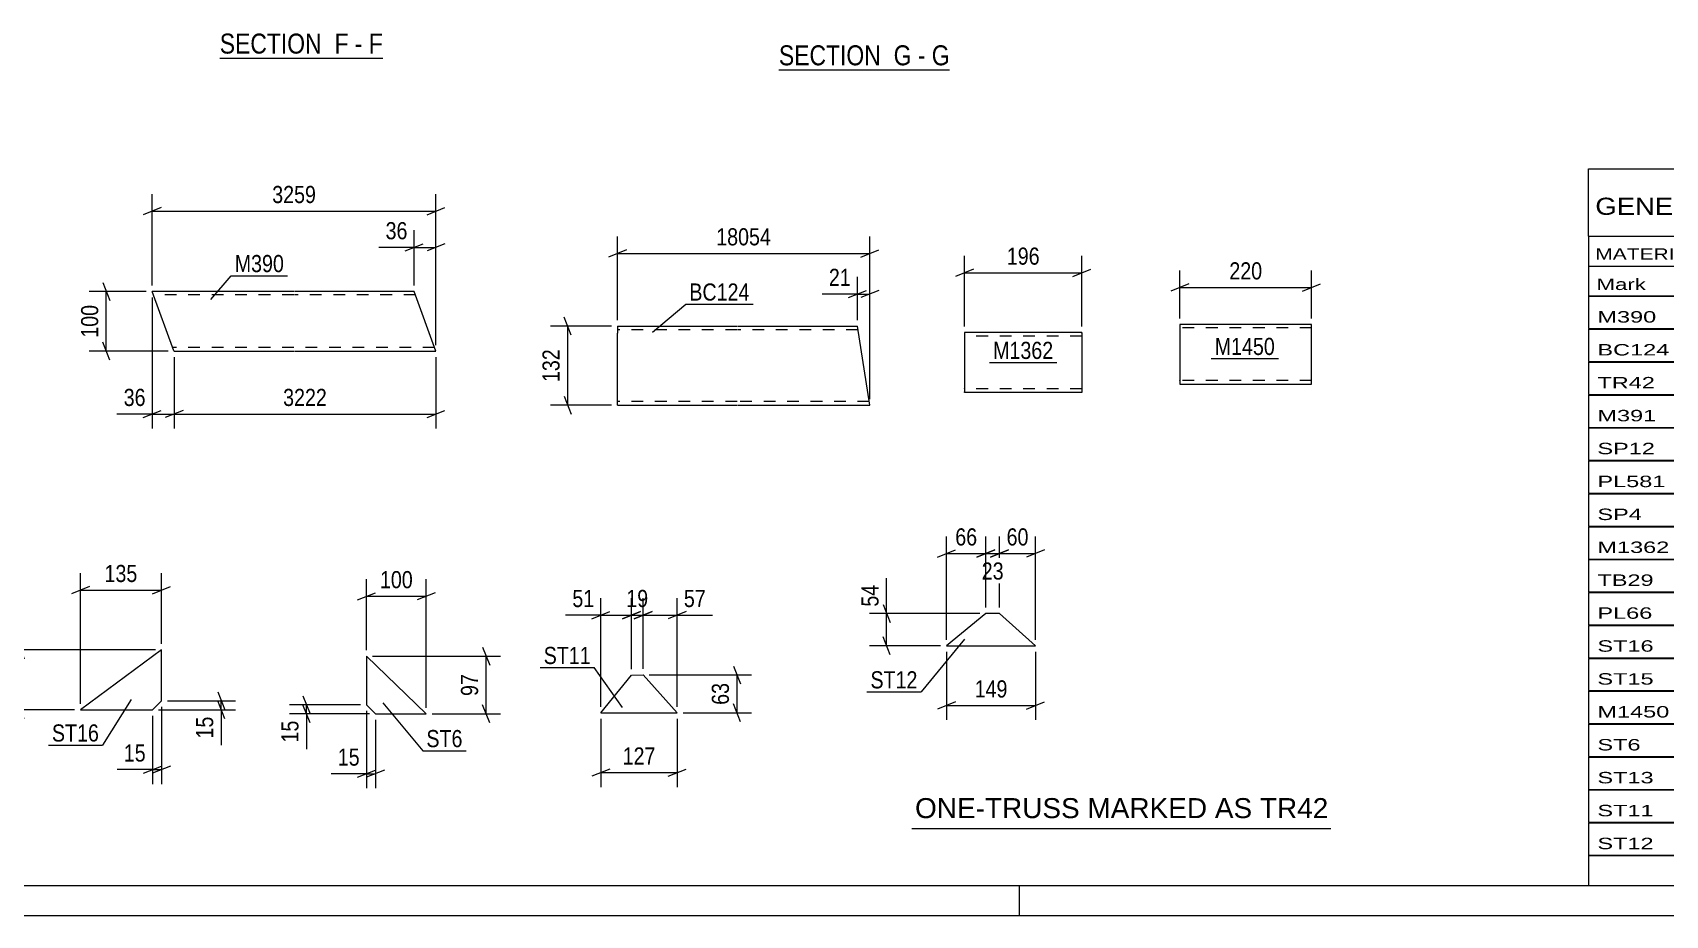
# Model space of a CAD drawing. Header units: millimetres. Extents: x 0 to 841, y 0 to 594.
# Drawn here: x 256.2 to 528.8, y 0 to 147.5 of the extents above; entities that cross this region are included whole.
import ezdxf

# ---------------------------------------------------------------- set-up
doc = ezdxf.new("R2010")
doc.units = ezdxf.units.MM
doc.linetypes.add('DXK_LINE_DOT2', pattern=[3.9198, 1.9599, -1.9599])
doc.styles.add('Arial', font='arial.ttf', dxfattribs={"height": 0.2})
doc.styles.add('Arial Narrow', font='ARIALN.TTF', dxfattribs={"height": 0.2})

# ---------------------------------------------------------------- blocks, each defined once
blk = doc.blocks.new('Unknown-232924665-1133')
at = {"color": 5, "linetype": 'Continuous'}
for p, q in [((5, 5), (836, 5)), ((421, 0), (421, 5)), ((0, 0), (841, 0))]:
    blk.add_line(p, q, dxfattribs=at)
blk = doc.blocks.new('Unknown-232924665-16 - 12692')
at = {"color": 6, "linetype": 'Continuous'}
blk.add_line((287.43, 143.26), (314.65, 143.26), dxfattribs=at)
at = {"color": 0, "linetype": 'Continuous'}
blk.add_wipeout([(305.54, 144.01), (305.54, 147.51), (287.43, 147.51), (287.43, 144.01)], dxfattribs=at)
at = {"color": 7, "linetype": 'Continuous', "style": 'Arial Narrow'}
blk.add_text('SECTION ', height=3.34, dxfattribs=at).set_placement((287.43, 144.01))
at = {"color": 0, "linetype": 'Continuous'}
blk.add_wipeout([(308.93, 144.01), (308.93, 147.51), (306.59, 147.51), (306.59, 144.01)], dxfattribs=at)
blk.add_wipeout([(311.26, 144.01), (311.26, 147.51), (309.98, 147.51), (309.98, 144.01)], dxfattribs=at)
at = {"color": 7, "linetype": 'Continuous', "style": 'Arial Narrow'}
blk.add_text('F', height=3.34, dxfattribs=at).set_placement((306.59, 144.01))
at = {"color": 0, "linetype": 'Continuous'}
blk.add_wipeout([(314.65, 144.01), (314.65, 147.51), (312.31, 147.51), (312.31, 144.01)], dxfattribs=at)
at = {"color": 7, "linetype": 'Continuous', "style": 'Arial Narrow'}
for s, p in [('F', (312.31, 144.01)), ('-', (309.98, 144.01))]:
    blk.add_text(s, height=3.34, dxfattribs=at).set_placement(p)
blk = doc.blocks.new('Unknown-232924665-17 - 3984')
at = {"color": 6, "linetype": 'Continuous'}
blk.add_line((380.81, 141.3), (409.31, 141.3), dxfattribs=at)
at = {"color": 0, "linetype": 'Continuous'}
blk.add_wipeout([(398.92, 142.05), (398.92, 145.55), (380.81, 145.55), (380.81, 142.05)], dxfattribs=at)
at = {"color": 7, "linetype": 'Continuous', "style": 'Arial Narrow'}
blk.add_text('SECTION ', height=3.34, dxfattribs=at).set_placement((380.81, 142.05))
at = {"color": 0, "linetype": 'Continuous'}
blk.add_wipeout([(402.96, 142.05), (402.96, 145.55), (399.97, 145.55), (399.97, 142.05)], dxfattribs=at)
blk.add_wipeout([(405.28, 142.05), (405.28, 145.55), (404.01, 145.55), (404.01, 142.05)], dxfattribs=at)
at = {"color": 7, "linetype": 'Continuous', "style": 'Arial Narrow'}
blk.add_text('G', height=3.34, dxfattribs=at).set_placement((399.97, 142.05))
at = {"color": 0, "linetype": 'Continuous'}
blk.add_wipeout([(409.31, 142.05), (409.31, 145.55), (406.33, 145.55), (406.33, 142.05)], dxfattribs=at)
at = {"color": 7, "linetype": 'Continuous', "style": 'Arial Narrow'}
for s, p in [('G', (406.33, 142.05)), ('-', (404.01, 142.05))]:
    blk.add_text(s, height=3.34, dxfattribs=at).set_placement(p)
blk = doc.blocks.new('Part-232924665-17972 - 17971')
at = {"color": 2, "linetype": 'Continuous'}
for p, q in [((415.37, 50.46), (408.8, 45.06)), ((417.65, 50.42), (415.37, 50.46)), ((423.68, 45.06), (417.65, 50.42)), ((408.8, 45.06), (423.68, 45.06))]:
    blk.add_line(p, q, dxfattribs=at)
blk = doc.blocks.new('Part-232924665-18913 - 18912')
at = {"color": 2, "linetype": 'Continuous'}
for p, q in [((279.77, 94.36), (276.16, 104.27)), ((299.8, 104.27), (276.16, 104.27)), ((319.9, 104.27), (299.9, 104.27)), ((323.54, 94.27), (319.9, 104.27)), ((279.8, 94.27), (279.77, 94.36)), ((279.8, 94.27), (299.8, 94.27)), ((299.9, 94.27), (323.54, 94.27))]:
    blk.add_line(p, q, dxfattribs=at)
at = {"color": 7, "linetype": 'DXK_LINE_DOT2'}
for p, q in [((299.8, 103.67), (276.38, 103.67)), ((320.12, 103.67), (299.9, 103.67)), ((299.8, 94.87), (279.58, 94.87)), ((323.32, 94.87), (299.9, 94.87))]:
    blk.add_line(p, q, dxfattribs=at)
blk = doc.blocks.new('Part-232924665-18020 - 18019')
at = {"color": 2, "linetype": 'Continuous'}
for p, q in [((277.68, 44.35), (264.18, 34.35)), ((277.68, 35.85), (277.68, 44.35)), ((277.68, 35.85), (276.18, 34.35)), ((264.18, 34.35), (276.18, 34.35))]:
    blk.add_line(p, q, dxfattribs=at)
blk = doc.blocks.new('Part-232924665-18921 - 18920')
at = {"color": 2, "linetype": 'Continuous'}
for p, q in [((353.83, 98.47), (353.83, 97.27)), ((353.83, 98.47), (373.83, 98.47)), ((373.93, 98.47), (393.93, 98.47)), ((396, 85.27), (393.93, 98.47)), ((353.83, 86.47), (353.83, 97.27)), ((353.83, 85.36), (353.83, 86.47)), ((353.83, 85.27), (353.83, 85.36)), ((353.83, 85.27), (373.83, 85.27)), ((373.93, 85.27), (396, 85.27))]:
    blk.add_line(p, q, dxfattribs=at)
at = {"color": 7, "linetype": 'DXK_LINE_DOT2'}
for p, q in [((353.83, 98.47), (353.83, 98.37)), ((353.83, 98.37), (353.83, 98.11)), ((373.83, 97.87), (353.83, 97.87)), ((394.02, 97.87), (373.93, 97.87)), ((353.83, 85.62), (353.83, 86.47)), ((373.83, 85.87), (353.83, 85.87)), ((395.91, 85.87), (373.93, 85.87))]:
    blk.add_line(p, q, dxfattribs=at)
blk = doc.blocks.new('Part-232924665-17965 - 17964')
at = {"color": 2, "linetype": 'Continuous'}
for p, q in [((351.09, 33.85), (356.18, 40.12)), ((356.18, 40.12), (358.13, 40.17)), ((358.13, 40.17), (363.81, 33.85)), ((351.09, 33.85), (363.81, 33.85))]:
    blk.add_line(p, q, dxfattribs=at)
blk = doc.blocks.new('Part-232924665-18108 - 18107')
at = {"color": 2, "linetype": 'Continuous'}
for p, q in [((311.92, 43.32), (311.92, 35.17)), ((321.92, 33.67), (311.92, 43.32)), ((311.92, 35.17), (313.42, 33.67)), ((313.42, 33.67), (321.92, 33.67))]:
    blk.add_line(p, q, dxfattribs=at)
blk = doc.blocks.new('Part-232924665-29712 - 29711')
at = {"color": 2, "linetype": 'Continuous'}
for p, q in [((431.41, 97.38), (411.8, 97.38)), ((411.8, 97.38), (411.8, 87.47)), ((431.41, 97.38), (431.41, 87.38)), ((411.8, 87.38), (411.8, 87.47)), ((431.41, 87.38), (411.8, 87.38))]:
    blk.add_line(p, q, dxfattribs=at)
at = {"color": 7, "linetype": 'DXK_LINE_DOT2'}
for p, q in [((431.41, 96.78), (411.8, 96.78)), ((431.41, 97.29), (431.41, 97.38)), ((411.8, 87.98), (411.8, 88.02)), ((431.41, 87.98), (411.8, 87.98)), ((431.41, 87.98), (431.41, 88.02))]:
    blk.add_line(p, q, dxfattribs=at)
blk = doc.blocks.new('Part-232924665-29754 - 29753')
at = {"color": 2, "linetype": 'Continuous'}
for p, q in [((469.77, 98.76), (447.77, 98.76)), ((447.77, 98.76), (447.77, 88.86)), ((469.77, 88.76), (469.77, 98.76)), ((447.77, 88.86), (447.77, 88.76)), ((447.77, 88.76), (469.77, 88.76))]:
    blk.add_line(p, q, dxfattribs=at)
at = {"color": 7, "linetype": 'DXK_LINE_DOT2'}
for p, q in [((469.77, 98.16), (447.77, 98.16)), ((447.77, 89.36), (447.77, 89.41)), ((469.77, 89.36), (447.77, 89.36)), ((469.77, 89.36), (469.77, 89.41))]:
    blk.add_line(p, q, dxfattribs=at)
blk = doc.blocks.new('StraightDimension-232924665-18251 - 17971')
at = {"color": 7, "linetype": 'Continuous'}
for p, q in [((408.8, 44.06), (408.8, 32.66)), ((423.68, 44.06), (423.68, 32.66)), ((410.3, 35.66), (407.3, 34.46)), ((422.18, 34.46), (425.18, 35.66)), ((408.8, 35.06), (423.68, 35.06))]:
    blk.add_line(p, q, dxfattribs=at)
at = {"color": 0}
blk.add_wipeout([(419.58, 35.81), (419.58, 40.01), (412.9, 40.01), (412.9, 35.81)], dxfattribs=at)
at = {"color": 3, "style": 'Arial Narrow'}
blk.add_text('149', height=2.863, dxfattribs=at).set_placement((413.5, 36.41))
blk = doc.blocks.new('StraightDimension-232924665-18243 - 17971')
at = {"color": 7, "linetype": 'Continuous'}
for p, q in [((417.65, 51.42), (417.65, 63.31)), ((423.68, 46.06), (423.68, 63.31)), ((416.15, 59.86), (419.15, 61.06)), ((417.65, 60.46), (423.68, 60.46)), ((425.18, 61.06), (422.18, 59.86))]:
    blk.add_line(p, q, dxfattribs=at)
at = {"color": 0}
blk.add_wipeout([(423.09, 61.21), (423.09, 65.41), (418.23, 65.41), (418.23, 61.21)], dxfattribs=at)
at = {"color": 3, "style": 'Arial Narrow'}
blk.add_text('60', height=2.863, dxfattribs=at).set_placement((418.83, 61.81))
blk = doc.blocks.new('StraightDimension-232924665-18244 - 17971')
at = {"color": 7, "linetype": 'Continuous'}
for p, q in [((415.37, 51.46), (415.37, 62.86)), ((417.65, 51.42), (417.65, 62.86)), ((413.87, 59.86), (416.87, 61.06)), ((415.37, 60.46), (417.65, 60.46)), ((419.15, 61.06), (416.15, 59.86))]:
    blk.add_line(p, q, dxfattribs=at)
at = {"color": 0}
blk.add_wipeout([(418.93, 55.51), (418.93, 59.71), (414.08, 59.71), (414.08, 55.51)], dxfattribs=at)
at = {"color": 3, "style": 'Arial Narrow'}
blk.add_text('23', height=2.863, dxfattribs=at).set_placement((414.68, 56.11))
blk = doc.blocks.new('StraightDimension-232924665-18245 - 17971')
at = {"color": 7, "linetype": 'Continuous'}
for p, q in [((408.8, 46.06), (408.8, 63.31)), ((415.37, 51.46), (415.37, 63.31)), ((407.3, 59.86), (410.3, 61.06)), ((408.8, 60.46), (415.37, 60.46)), ((416.87, 61.06), (413.87, 59.86))]:
    blk.add_line(p, q, dxfattribs=at)
at = {"color": 0}
blk.add_wipeout([(414.51, 61.21), (414.51, 65.41), (409.66, 65.41), (409.66, 61.21)], dxfattribs=at)
at = {"color": 3, "style": 'Arial Narrow'}
blk.add_text('66', height=2.863, dxfattribs=at).set_placement((410.26, 61.81))
blk = doc.blocks.new('StraightDimension-232924665-18257 - 17971')
at = {"color": 7, "linetype": 'Continuous'}
for p, q in [((398.2, 51.96), (399.4, 48.96)), ((414.37, 50.46), (395.95, 50.46)), ((398.8, 45.06), (398.8, 50.46)), ((399.4, 43.56), (398.2, 46.56)), ((407.8, 45.06), (395.95, 45.06))]:
    blk.add_line(p, q, dxfattribs=at)
at = {"color": 0}
blk.add_wipeout([(398.05, 55.84), (393.85, 55.84), (393.85, 50.99), (398.05, 50.99)], dxfattribs=at)
at = {"color": 7, "linetype": 'Continuous'}
blk.add_line((398.8, 50.46), (398.8, 56.37), dxfattribs=at)
blk.add_line((398.8, 50.46), (398.8, 56.37), dxfattribs=at)
at = {"color": 3, "style": 'Arial Narrow'}
blk.add_text('54', height=2.863, rotation=90.0002, dxfattribs=at).set_placement((397.45, 51.59))
blk = doc.blocks.new('StraightDimension-232924665-19259 - 18912')
at = {"color": 7, "linetype": 'Continuous'}
for p, q in [((279.8, 93.27), (279.8, 81.37)), ((323.54, 93.27), (323.54, 81.37)), ((281.3, 84.37), (278.3, 83.17)), ((279.8, 83.77), (323.54, 83.77)), ((322.04, 83.17), (325.04, 84.37))]:
    blk.add_line(p, q, dxfattribs=at)
at = {"color": 0}
blk.add_wipeout([(305.92, 84.52), (305.92, 88.72), (297.41, 88.72), (297.41, 84.52)], dxfattribs=at)
at = {"color": 3, "style": 'Arial Narrow'}
blk.add_text('3222', height=2.863, dxfattribs=at).set_placement((298.01, 85.12))
blk = doc.blocks.new('StraightDimension-232924665-19260 - 18912')
at = {"color": 7, "linetype": 'Continuous'}
for p, q in [((276.16, 103.27), (276.16, 81.37)), ((279.8, 93.27), (279.8, 81.37)), ((274.66, 83.17), (277.66, 84.37)), ((276.16, 83.77), (279.8, 83.77)), ((281.3, 84.37), (278.3, 83.17))]:
    blk.add_line(p, q, dxfattribs=at)
at = {"color": 0}
blk.add_wipeout([(275.63, 84.52), (275.63, 88.72), (270.78, 88.72), (270.78, 84.52)], dxfattribs=at)
at = {"color": 7, "linetype": 'Continuous'}
blk.add_line((276.16, 83.77), (270.25, 83.77), dxfattribs=at)
blk.add_line((276.16, 83.77), (270.25, 83.77), dxfattribs=at)
at = {"color": 3, "style": 'Arial Narrow'}
blk.add_text('36', height=2.863, dxfattribs=at).set_placement((271.38, 85.12))
blk = doc.blocks.new('StraightDimension-232924665-19212 - 18912')
at = {"color": 7, "linetype": 'Continuous'}
for p, q in [((276.16, 105.27), (276.16, 120.53)), ((323.54, 95.27), (323.54, 120.53)), ((277.66, 118.28), (274.66, 117.08)), ((276.16, 117.68), (323.54, 117.68)), ((322.04, 117.08), (325.04, 118.28))]:
    blk.add_line(p, q, dxfattribs=at)
at = {"color": 0}
blk.add_wipeout([(304.1, 118.43), (304.1, 122.63), (295.59, 122.63), (295.59, 118.43)], dxfattribs=at)
at = {"color": 3, "style": 'Arial Narrow'}
blk.add_text('3259', height=2.863, dxfattribs=at).set_placement((296.19, 119.03))
blk = doc.blocks.new('StraightDimension-232924665-19224 - 18912')
at = {"color": 7, "linetype": 'Continuous'}
for p, q in [((318.4, 111.03), (321.4, 112.23)), ((319.9, 105.27), (319.9, 114.48)), ((325.04, 112.23), (322.04, 111.03)), ((323.54, 95.27), (323.54, 114.48)), ((319.9, 111.63), (323.54, 111.63))]:
    blk.add_line(p, q, dxfattribs=at)
at = {"color": 0}
blk.add_wipeout([(319.37, 112.38), (319.37, 116.58), (314.52, 116.58), (314.52, 112.38)], dxfattribs=at)
at = {"color": 7, "linetype": 'Continuous'}
blk.add_line((319.9, 111.63), (313.99, 111.63), dxfattribs=at)
blk.add_line((319.9, 111.63), (313.99, 111.63), dxfattribs=at)
at = {"color": 3, "style": 'Arial Narrow'}
blk.add_text('36', height=2.863, dxfattribs=at).set_placement((315.12, 112.98))
blk = doc.blocks.new('StraightDimension-232924665-22457 - 18912')
at = {"color": 7, "linetype": 'Continuous'}
for p, q in [((275.16, 104.27), (265.63, 104.27)), ((267.88, 105.77), (269.08, 102.77)), ((268.48, 94.27), (268.48, 104.27)), ((269.08, 92.77), (267.88, 95.77)), ((278.8, 94.27), (265.63, 94.27))]:
    blk.add_line(p, q, dxfattribs=at)
at = {"color": 0}
blk.add_wipeout([(267.73, 102.61), (263.53, 102.61), (263.53, 95.93), (267.73, 95.93)], dxfattribs=at)
at = {"color": 3, "style": 'Arial Narrow'}
blk.add_text('100', height=2.863, rotation=90.0002, dxfattribs=at).set_placement((267.13, 96.53))
blk = doc.blocks.new('StraightDimension-232924665-18313 - 18019')
at = {"color": 7, "linetype": 'Continuous'}
for p, q in [((276.18, 33.35), (276.18, 21.95)), ((277.68, 34.85), (277.68, 21.95)), ((274.68, 23.75), (277.68, 24.95)), ((279.18, 24.95), (276.18, 23.75)), ((276.18, 24.35), (277.68, 24.35))]:
    blk.add_line(p, q, dxfattribs=at)
at = {"color": 0}
blk.add_wipeout([(275.65, 25.1), (275.65, 29.3), (270.8, 29.3), (270.8, 25.1)], dxfattribs=at)
at = {"color": 7, "linetype": 'Continuous'}
blk.add_line((276.18, 24.35), (270.27, 24.35), dxfattribs=at)
blk.add_line((276.18, 24.35), (270.27, 24.35), dxfattribs=at)
at = {"color": 3, "style": 'Arial Narrow'}
blk.add_text('15', height=2.863, dxfattribs=at).set_placement((271.4, 25.7))
blk = doc.blocks.new('StraightDimension-232924665-18305 - 18019')
at = {"color": 7, "linetype": 'Continuous'}
for p, q in [((278.68, 35.85), (290.08, 35.85)), ((287.08, 37.35), (288.28, 34.35)), ((288.28, 32.85), (287.08, 35.85)), ((287.68, 34.35), (287.68, 35.85)), ((277.18, 34.35), (290.08, 34.35))]:
    blk.add_line(p, q, dxfattribs=at)
at = {"color": 0}
blk.add_wipeout([(286.93, 33.82), (282.73, 33.82), (282.73, 28.96), (286.93, 28.96)], dxfattribs=at)
at = {"color": 7, "linetype": 'Continuous'}
blk.add_line((287.68, 34.35), (287.68, 28.44), dxfattribs=at)
blk.add_line((287.68, 34.35), (287.68, 28.44), dxfattribs=at)
at = {"color": 3, "style": 'Arial Narrow'}
blk.add_text('15', height=2.863, rotation=90.0002, dxfattribs=at).set_placement((286.33, 29.56))
blk = doc.blocks.new('StraightDimension-232924665-18317 - 18019')
at = {"color": 7, "linetype": 'Continuous'}
for p, q in [((265.68, 54.95), (262.68, 53.75)), ((264.18, 35.35), (264.18, 57.2)), ((276.18, 53.75), (279.18, 54.95)), ((277.68, 45.35), (277.68, 57.2)), ((264.18, 54.35), (277.68, 54.35))]:
    blk.add_line(p, q, dxfattribs=at)
at = {"color": 0}
blk.add_wipeout([(274.27, 55.1), (274.27, 59.3), (267.58, 59.3), (267.58, 55.1)], dxfattribs=at)
at = {"color": 3, "style": 'Arial Narrow'}
blk.add_text('135', height=2.863, dxfattribs=at).set_placement((268.18, 55.7))
blk = doc.blocks.new('StraightDimension-232924665-18309 - 18019')
at = {"color": 7, "linetype": 'Continuous'}
for p, q in [((276.68, 44.35), (251.33, 44.35)), ((253.58, 45.85), (254.78, 42.85)), ((254.18, 34.35), (254.18, 44.35)), ((254.78, 32.85), (253.58, 35.85)), ((263.18, 34.35), (251.33, 34.35))]:
    blk.add_line(p, q, dxfattribs=at)
at = {"color": 0}
blk.add_wipeout([(253.43, 42.69), (249.23, 42.69), (249.23, 36), (253.43, 36)], dxfattribs=at)
at = {"color": 3, "style": 'Arial Narrow'}
blk.add_text('100', height=2.863, rotation=90.0002, dxfattribs=at).set_placement((252.83, 36.6))
blk = doc.blocks.new('StraightDimension-232924665-19294 - 18920')
at = {"color": 7, "linetype": 'Continuous'}
for p, q in [((393.93, 99.47), (393.93, 106.68)), ((396, 86.27), (396, 106.68)), ((392.43, 103.23), (395.43, 104.43)), ((393.93, 103.83), (396, 103.83)), ((397.5, 104.43), (394.5, 103.23))]:
    blk.add_line(p, q, dxfattribs=at)
at = {"color": 0}
blk.add_wipeout([(393.4, 104.58), (393.4, 108.78), (388.55, 108.78), (388.55, 104.58)], dxfattribs=at)
at = {"color": 7, "linetype": 'Continuous'}
blk.add_line((393.93, 103.83), (388.02, 103.83), dxfattribs=at)
blk.add_line((393.93, 103.83), (388.02, 103.83), dxfattribs=at)
at = {"color": 3, "style": 'Arial Narrow'}
blk.add_text('21', height=2.863, dxfattribs=at).set_placement((389.15, 105.18))
blk = doc.blocks.new('StraightDimension-232924665-19340 - 18920')
at = {"color": 7, "linetype": 'Continuous'}
for p, q in [((352.83, 98.47), (342.68, 98.47)), ((346.13, 96.97), (344.93, 99.97)), ((345.53, 85.27), (345.53, 98.47)), ((352.83, 85.27), (342.68, 85.27)), ((344.93, 86.77), (346.13, 83.77))]:
    blk.add_line(p, q, dxfattribs=at)
at = {"color": 0}
blk.add_wipeout([(344.78, 95.21), (340.58, 95.21), (340.58, 88.52), (344.78, 88.52)], dxfattribs=at)
at = {"color": 3, "style": 'Arial Narrow'}
blk.add_text('132', height=2.863, rotation=90.0002, dxfattribs=at).set_placement((344.18, 89.12))
blk = doc.blocks.new('StraightDimension-232924665-29569 - 18920')
at = {"color": 7, "linetype": 'Continuous'}
for p, q in [((353.83, 99.47), (353.83, 113.46)), ((396, 86.27), (396, 113.46)), ((355.33, 111.21), (352.33, 110.01)), ((353.83, 110.61), (396, 110.61)), ((394.5, 110.01), (397.5, 111.21))]:
    blk.add_line(p, q, dxfattribs=at)
at = {"color": 0}
blk.add_wipeout([(380.09, 111.36), (380.09, 115.56), (369.74, 115.56), (369.74, 111.36)], dxfattribs=at)
at = {"color": 3, "style": 'Arial Narrow'}
blk.add_text('18054', height=2.863, dxfattribs=at).set_placement((370.34, 111.96))
blk = doc.blocks.new('StraightDimension-232924665-18232 - 17964')
at = {"color": 7, "linetype": 'Continuous'}
for p, q in [((356.18, 41.12), (356.18, 53.02)), ((358.13, 41.17), (358.13, 53.02)), ((354.68, 49.57), (357.68, 50.77)), ((356.18, 50.17), (358.13, 50.17)), ((359.63, 50.77), (356.63, 49.57))]:
    blk.add_line(p, q, dxfattribs=at)
at = {"color": 0}
blk.add_wipeout([(359.58, 50.92), (359.58, 55.12), (354.72, 55.12), (354.72, 50.92)], dxfattribs=at)
at = {"color": 3, "style": 'Arial Narrow'}
blk.add_text('19', height=2.863, dxfattribs=at).set_placement((355.32, 51.52))
blk = doc.blocks.new('StraightDimension-232924665-18227 - 17964')
at = {"color": 7, "linetype": 'Continuous'}
for p, q in [((373.21, 41.67), (374.41, 38.67)), ((359.13, 40.17), (376.21, 40.17)), ((373.81, 33.85), (373.81, 40.17)), ((364.81, 33.85), (376.21, 33.85)), ((374.41, 32.35), (373.21, 35.35))]:
    blk.add_line(p, q, dxfattribs=at)
at = {"color": 0}
blk.add_wipeout([(373.06, 39.44), (368.86, 39.44), (368.86, 34.58), (373.06, 34.58)], dxfattribs=at)
at = {"color": 3, "style": 'Arial Narrow'}
blk.add_text('63', height=2.863, rotation=90.0002, dxfattribs=at).set_placement((372.46, 35.18))
blk = doc.blocks.new('StraightDimension-232924665-18239 - 17964')
at = {"color": 7, "linetype": 'Continuous'}
for p, q in [((351.09, 32.85), (351.09, 21.45)), ((363.81, 32.85), (363.81, 21.45)), ((352.59, 24.45), (349.59, 23.25)), ((351.09, 23.85), (363.81, 23.85)), ((362.31, 23.25), (365.31, 24.45))]:
    blk.add_line(p, q, dxfattribs=at)
at = {"color": 0}
blk.add_wipeout([(360.79, 24.6), (360.79, 28.8), (354.11, 28.8), (354.11, 24.6)], dxfattribs=at)
at = {"color": 3, "style": 'Arial Narrow'}
blk.add_text('127', height=2.863, dxfattribs=at).set_placement((354.71, 25.2))
blk = doc.blocks.new('StraightDimension-232924665-18231 - 17964')
at = {"color": 7, "linetype": 'Continuous'}
for p, q in [((358.13, 41.17), (358.13, 53.02)), ((363.81, 34.85), (363.81, 53.02)), ((356.63, 49.57), (359.63, 50.77)), ((358.13, 50.17), (363.81, 50.17)), ((365.31, 50.77), (362.31, 49.57))]:
    blk.add_line(p, q, dxfattribs=at)
at = {"color": 0}
blk.add_wipeout([(369.2, 50.92), (369.2, 55.12), (364.34, 55.12), (364.34, 50.92)], dxfattribs=at)
at = {"color": 7, "linetype": 'Continuous'}
blk.add_line((363.81, 50.17), (369.72, 50.17), dxfattribs=at)
blk.add_line((363.81, 50.17), (369.72, 50.17), dxfattribs=at)
at = {"color": 3, "style": 'Arial Narrow'}
blk.add_text('57', height=2.863, dxfattribs=at).set_placement((364.94, 51.52))
blk = doc.blocks.new('StraightDimension-232924665-18233 - 17964')
at = {"color": 7, "linetype": 'Continuous'}
for p, q in [((351.09, 34.85), (351.09, 53.02)), ((356.18, 41.12), (356.18, 53.02)), ((349.59, 49.57), (352.59, 50.77)), ((351.09, 50.17), (356.18, 50.17)), ((357.68, 50.77), (354.68, 49.57))]:
    blk.add_line(p, q, dxfattribs=at)
at = {"color": 0}
blk.add_wipeout([(350.57, 50.92), (350.57, 55.12), (345.71, 55.12), (345.71, 50.92)], dxfattribs=at)
at = {"color": 7, "linetype": 'Continuous'}
blk.add_line((351.09, 50.17), (345.18, 50.17), dxfattribs=at)
blk.add_line((351.09, 50.17), (345.18, 50.17), dxfattribs=at)
at = {"color": 3, "style": 'Arial Narrow'}
blk.add_text('51', height=2.863, dxfattribs=at).set_placement((346.31, 51.52))
blk = doc.blocks.new('StraightDimension-232924665-18385 - 18107')
at = {"color": 7, "linetype": 'Continuous'}
for p, q in [((331.32, 44.82), (332.52, 41.82)), ((312.92, 43.32), (334.32, 43.32)), ((331.92, 33.67), (331.92, 43.32)), ((322.92, 33.67), (334.32, 33.67)), ((332.52, 32.17), (331.32, 35.17))]:
    blk.add_line(p, q, dxfattribs=at)
at = {"color": 0}
blk.add_wipeout([(331.17, 40.92), (326.97, 40.92), (326.97, 36.06), (331.17, 36.06)], dxfattribs=at)
at = {"color": 3, "style": 'Arial Narrow'}
blk.add_text('97', height=2.863, rotation=90.0002, dxfattribs=at).set_placement((330.57, 36.66))
blk = doc.blocks.new('StraightDimension-232924665-18377 - 18107')
at = {"color": 7, "linetype": 'Continuous'}
for p, q in [((311.92, 44.32), (311.92, 56.17)), ((321.92, 34.67), (321.92, 56.17)), ((310.42, 52.72), (313.42, 53.92)), ((311.92, 53.32), (321.92, 53.32)), ((323.42, 53.92), (320.42, 52.72))]:
    blk.add_line(p, q, dxfattribs=at)
at = {"color": 0}
blk.add_wipeout([(320.27, 54.07), (320.27, 58.27), (313.58, 58.27), (313.58, 54.07)], dxfattribs=at)
at = {"color": 3, "style": 'Arial Narrow'}
blk.add_text('100', height=2.863, dxfattribs=at).set_placement((314.18, 54.67))
blk = doc.blocks.new('StraightDimension-232924665-18381 - 18107')
at = {"color": 7, "linetype": 'Continuous'}
for p, q in [((301.32, 36.67), (302.52, 33.67)), ((310.92, 35.17), (299.07, 35.17)), ((312.42, 33.67), (299.07, 33.67)), ((302.52, 32.17), (301.32, 35.17)), ((301.92, 33.67), (301.92, 35.17))]:
    blk.add_line(p, q, dxfattribs=at)
at = {"color": 0}
blk.add_wipeout([(301.17, 33.14), (296.97, 33.14), (296.97, 28.29), (301.17, 28.29)], dxfattribs=at)
at = {"color": 7, "linetype": 'Continuous'}
blk.add_line((301.92, 33.67), (301.92, 27.76), dxfattribs=at)
blk.add_line((301.92, 33.67), (301.92, 27.76), dxfattribs=at)
at = {"color": 3, "style": 'Arial Narrow'}
blk.add_text('15', height=2.863, rotation=90.0002, dxfattribs=at).set_placement((300.57, 28.89))
blk = doc.blocks.new('StraightDimension-232924665-18373 - 18107')
at = {"color": 7, "linetype": 'Continuous'}
for p, q in [((311.92, 34.17), (311.92, 21.27)), ((313.42, 32.67), (313.42, 21.27)), ((310.42, 23.07), (313.42, 24.27)), ((314.92, 24.27), (311.92, 23.07)), ((311.92, 23.67), (313.42, 23.67))]:
    blk.add_line(p, q, dxfattribs=at)
at = {"color": 0}
blk.add_wipeout([(311.4, 24.42), (311.4, 28.62), (306.54, 28.62), (306.54, 24.42)], dxfattribs=at)
at = {"color": 7, "linetype": 'Continuous'}
blk.add_line((311.92, 23.67), (306.02, 23.67), dxfattribs=at)
blk.add_line((311.92, 23.67), (306.02, 23.67), dxfattribs=at)
at = {"color": 3, "style": 'Arial Narrow'}
blk.add_text('15', height=2.863, dxfattribs=at).set_placement((307.14, 25.02))
blk = doc.blocks.new('StraightDimension-232924665-29806 - 29711')
at = {"color": 7, "linetype": 'Continuous'}
for p, q in [((411.8, 98.38), (411.8, 110.23)), ((431.41, 98.38), (431.41, 110.23)), ((413.3, 107.98), (410.3, 106.78)), ((411.8, 107.38), (431.41, 107.38)), ((429.91, 106.78), (432.91, 107.98))]:
    blk.add_line(p, q, dxfattribs=at)
at = {"color": 0}
blk.add_wipeout([(424.95, 108.13), (424.95, 112.33), (418.27, 112.33), (418.27, 108.13)], dxfattribs=at)
at = {"color": 3, "style": 'Arial Narrow'}
blk.add_text('196', height=2.863, dxfattribs=at).set_placement((418.87, 108.73))
blk = doc.blocks.new('StraightDimension-232924665-29846 - 29753')
at = {"color": 7, "linetype": 'Continuous'}
for p, q in [((447.77, 99.76), (447.77, 107.77)), ((469.77, 99.76), (469.77, 107.77)), ((449.27, 105.52), (446.27, 104.32)), ((447.77, 104.92), (469.77, 104.92)), ((468.27, 104.32), (471.27, 105.52))]:
    blk.add_line(p, q, dxfattribs=at)
at = {"color": 0}
blk.add_wipeout([(462.12, 105.67), (462.12, 109.87), (455.43, 109.87), (455.43, 105.67)], dxfattribs=at)
at = {"color": 3, "style": 'Arial Narrow'}
blk.add_text('220', height=2.863, dxfattribs=at).set_placement((456.03, 106.27))
blk = doc.blocks.new('Mark-232924665-18394 - 17971')
at = {"color": 0}
blk.add_wipeout([(403.95, 37.93), (403.95, 40.93), (396.1, 40.93), (396.1, 37.93)], dxfattribs=at)
blk.add_wipeout([(403.95, 37.93), (403.95, 40.93), (396.1, 40.93), (396.1, 37.93)], dxfattribs=at)
at = {"color": 30, "linetype": 'Continuous'}
for p in [(411.82, 46.17), (395.5, 37.33)]:
    blk.add_line(p, (404.55, 37.33), dxfattribs=at)
at = {"color": 3, "style": 'Arial Narrow'}
blk.add_text('ST12', height=2.863, dxfattribs=at).set_placement((396.1, 37.93))
blk = doc.blocks.new('Unknown-232924665-30921')
at = {"color": 7, "linetype": 'Continuous'}
blk.add_line((403, 14.5), (473, 14.5), dxfattribs=at)
at = {"color": 7, "style": 'Arial'}
blk.add_text('ONE-TRUSS MARKED AS TR42', height=3.3428, dxfattribs=at).set_placement((403.54, 16.25))
blk = doc.blocks.new('Unknown-232924665-30920')
at = {"color": 7, "linetype": 'Continuous'}
for p, q in [((516, 124.75), (676, 124.75)), ((516, 113.5), (516, 124.75)), ((676, 124.75), (676, 113.5)), ((516, 113.5), (676, 113.5)), ((516, 113.5), (516, 108.5)), ((676, 113.5), (676, 108.5)), ((516, 108.5), (676, 108.5)), ((516, 108.5), (516, 103.5)), ((540, 108.5), (540, 103.5)), ((575.5, 108.5), (575.5, 103.5)), ((601.5, 108.5), (601.5, 103.5)), ((614.5, 108.5), (614.5, 103.5)), ((632, 108.5), (632, 103.5)), ((654, 108.5), (654, 103.5)), ((676, 108.5), (676, 103.5)), ((516, 103.5), (676, 103.5)), ((516, 103.45), (516, 98.05)), ((516, 103.45), (676, 103.45)), ((540, 103.5), (540, 98)), ((575.5, 103.5), (575.5, 98)), ((601.5, 103.5), (601.5, 98)), ((614.5, 103.5), (614.5, 98)), ((632, 103.5), (632, 98)), ((654, 103.5), (654, 98)), ((676, 103.45), (676, 98.05)), ((516, 98.05), (676, 98.05)), ((516, 97.95), (516, 92.55)), ((516, 97.95), (676, 97.95)), ((540, 98), (540, 92.5)), ((575.5, 98), (575.5, 92.5)), ((601.5, 98), (601.5, 92.5)), ((614.5, 98), (614.5, 92.5)), ((632, 98), (632, 92.5)), ((654, 98), (654, 92.5)), ((676, 97.95), (676, 92.55)), ((516, 92.55), (676, 92.55)), ((516, 92.45), (516, 87.05)), ((516, 92.45), (676, 92.45)), ((540, 92.5), (540, 87)), ((575.5, 92.5), (575.5, 87)), ((601.5, 92.5), (601.5, 87)), ((614.5, 92.5), (614.5, 87)), ((632, 92.5), (632, 87)), ((654, 92.5), (654, 87)), ((676, 92.45), (676, 87.05)), ((516, 87.05), (676, 87.05)), ((516, 86.95), (516, 81.55)), ((516, 86.95), (676, 86.95)), ((540, 87), (540, 81.5)), ((575.5, 87), (575.5, 81.5)), ((601.5, 87), (601.5, 81.5)), ((614.5, 87), (614.5, 81.5)), ((632, 87), (632, 81.5)), ((654, 87), (654, 81.5)), ((676, 86.95), (676, 81.55)), ((516, 81.55), (676, 81.55)), ((516, 81.45), (516, 76.05)), ((516, 81.45), (676, 81.45)), ((540, 81.5), (540, 76)), ((575.5, 81.5), (575.5, 76)), ((601.5, 81.5), (601.5, 76)), ((614.5, 81.5), (614.5, 76)), ((632, 81.5), (632, 76)), ((654, 81.5), (654, 76)), ((676, 81.45), (676, 76.05)), ((516, 76.05), (676, 76.05)), ((516, 75.95), (516, 70.55)), ((516, 75.95), (676, 75.95)), ((540, 76), (540, 70.5)), ((575.5, 76), (575.5, 70.5)), ((601.5, 76), (601.5, 70.5)), ((614.5, 76), (614.5, 70.5)), ((632, 76), (632, 70.5)), ((654, 76), (654, 70.5)), ((676, 75.95), (676, 70.55)), ((516, 70.55), (676, 70.55)), ((516, 70.45), (516, 65.05)), ((516, 70.45), (676, 70.45)), ((540, 70.5), (540, 65)), ((575.5, 70.5), (575.5, 65)), ((601.5, 70.5), (601.5, 65)), ((614.5, 70.5), (614.5, 65)), ((632, 70.5), (632, 65)), ((654, 70.5), (654, 65)), ((676, 70.45), (676, 65.05)), ((516, 65.05), (676, 65.05)), ((516, 64.95), (516, 59.55)), ((516, 64.95), (676, 64.95)), ((540, 65), (540, 59.5)), ((575.5, 65), (575.5, 59.5)), ((601.5, 65), (601.5, 59.5)), ((614.5, 65), (614.5, 59.5)), ((632, 65), (632, 59.5)), ((654, 65), (654, 59.5)), ((676, 64.95), (676, 59.55)), ((516, 59.55), (676, 59.55)), ((516, 59.45), (516, 54.05)), ((516, 59.45), (676, 59.45)), ((540, 59.5), (540, 54)), ((575.5, 59.5), (575.5, 54)), ((601.5, 59.5), (601.5, 54)), ((614.5, 59.5), (614.5, 54)), ((632, 59.5), (632, 54)), ((654, 59.5), (654, 54)), ((676, 59.45), (676, 54.05)), ((516, 54.05), (676, 54.05)), ((516, 53.95), (516, 48.55)), ((516, 53.95), (676, 53.95)), ((540, 54), (540, 48.5)), ((575.5, 54), (575.5, 48.5)), ((601.5, 54), (601.5, 48.5)), ((614.5, 54), (614.5, 48.5)), ((632, 54), (632, 48.5)), ((654, 54), (654, 48.5)), ((676, 53.95), (676, 48.55)), ((516, 48.55), (676, 48.55)), ((516, 48.45), (516, 43.05)), ((516, 48.45), (676, 48.45)), ((540, 48.5), (540, 43)), ((575.5, 48.5), (575.5, 43)), ((601.5, 48.5), (601.5, 43)), ((614.5, 48.5), (614.5, 43)), ((632, 48.5), (632, 43)), ((654, 48.5), (654, 43)), ((676, 48.45), (676, 43.05)), ((516, 43.05), (676, 43.05)), ((516, 42.95), (516, 37.55)), ((516, 42.95), (676, 42.95)), ((540, 43), (540, 37.5)), ((575.5, 43), (575.5, 37.5)), ((601.5, 43), (601.5, 37.5)), ((614.5, 43), (614.5, 37.5)), ((632, 43), (632, 37.5)), ((654, 43), (654, 37.5)), ((676, 42.95), (676, 37.55)), ((516, 37.55), (676, 37.55)), ((516, 37.45), (516, 32.05)), ((516, 37.45), (676, 37.45)), ((540, 37.5), (540, 32)), ((575.5, 37.5), (575.5, 32)), ((601.5, 37.5), (601.5, 32)), ((614.5, 37.5), (614.5, 32)), ((632, 37.5), (632, 32)), ((654, 37.5), (654, 32)), ((676, 37.45), (676, 32.05)), ((516, 32.05), (676, 32.05)), ((516, 31.95), (516, 26.55)), ((516, 31.95), (676, 31.95)), ((540, 32), (540, 26.5)), ((575.5, 32), (575.5, 26.5)), ((601.5, 32), (601.5, 26.5)), ((614.5, 32), (614.5, 26.5)), ((632, 32), (632, 26.5)), ((654, 32), (654, 26.5)), ((676, 31.95), (676, 26.55)), ((516, 26.55), (676, 26.55)), ((516, 26.45), (516, 21.05)), ((516, 26.45), (676, 26.45)), ((540, 26.5), (540, 21)), ((575.5, 26.5), (575.5, 21)), ((601.5, 26.5), (601.5, 21)), ((614.5, 26.5), (614.5, 21)), ((632, 26.5), (632, 21)), ((654, 26.5), (654, 21)), ((676, 26.45), (676, 21.05)), ((516, 21.05), (676, 21.05)), ((516, 20.95), (516, 15.55)), ((516, 20.95), (676, 20.95)), ((540, 21), (540, 15.5)), ((575.5, 21), (575.5, 15.5)), ((601.5, 21), (601.5, 15.5)), ((614.5, 21), (614.5, 15.5)), ((632, 21), (632, 15.5)), ((654, 21), (654, 15.5)), ((676, 20.95), (676, 15.55)), ((516, 15.55), (676, 15.55)), ((516, 15.45), (516, 10.05)), ((516, 15.45), (676, 15.45)), ((540, 15.5), (540, 10)), ((575.5, 15.5), (575.5, 10)), ((601.5, 15.5), (601.5, 10)), ((614.5, 15.5), (614.5, 10)), ((632, 15.5), (632, 10)), ((654, 15.5), (654, 10)), ((676, 15.45), (676, 10.05)), ((516, 10.05), (676, 10.05)), ((516, 10), (676, 10)), ((516, 10), (516, 5)), ((632, 10), (632, 5)), ((654, 10), (654, 5)), ((676, 10), (676, 5)), ((516, 5), (676, 5))]:
    blk.add_line(p, q, dxfattribs=at)
at = {"color": 7, "style": 'Arial Narrow'}
for s, height, width, p in [('GENERAL NOTES & WELD DETAILS :', 2.8633, 1.4, (517.15, 117.06)), ('REFER TYP DRAWING TYP-01', 1.9089, 1.6, (600.7, 117.16)), ("MATERIAL LIST FOR ASSEMBLY MK'D", 1.9089, 1.6, (517.15, 109.56)), ('TR42', 1.909, 1.794707, (611, 109.47)), ('1', 1.91, 1.794707, (638.08, 109.56)), ('No. Required', 1.9089, 1.6, (647.41, 109.56)), ('Mark', 1.909, 1.7, (517.34, 104.5)), ('Profile', 1.909, 1.7, (550.41, 104.5)), ('Material', 1.909, 1.7, (580.54, 104.56)), ('No.', 1.909, 1.7, (605.5, 104.56)), ('Length', 1.909, 1.7, (616, 104.56)), ('Area', 1.909, 1.7, (638.5, 104.56)), ('Weight', 1.909, 1.7, (658, 104.56))]:
    blk.add_text(s, height=height, dxfattribs=dict(at, width=width)).set_placement(p)
at = {"color": 7, "linetype": 'Continuous', "style": 'Arial Narrow'}
for s, height, width, p in [('M390', 1.909, 1.794707, (517.5, 99.06)), ('SHS100*6', 1.909, 1.794707, (542, 99.06)), ('E350', 1.909, 1.794707, (581.74, 99.06)), ('8', 1.91, 1.794707, (605.86, 99.06)), ('3259', 1.909, 1.794707, (618.58, 99.06)), ('1.3', 1.909, 1.794707, (642.32, 99.06)), ('456.5', 1.909, 1.794707, (658.96, 99.06)), ('BC124', 1.909, 1.794707, (517.5, 93.56)), ('SHS132*6', 1.909, 1.794707, (542, 93.56)), ('E350', 1.909, 1.794707, (581.74, 93.56)), ('1', 1.91, 1.794707, (605.86, 93.56)), ('18054', 1.909, 1.794707, (616.4, 93.56)), ('9.5', 1.909, 1.794707, (642.32, 93.56)), ('428.3', 1.909, 1.794707, (658.96, 93.56)), ('TR42', 1.909, 1.794707, (517.5, 88.06)), ('SHS100*8', 1.909, 1.794707, (542, 88.06)), ('E350', 1.909, 1.794707, (581.74, 88.06)), ('18017', 1.909, 1.794707, (616.4, 88.06)), ('7.2', 1.909, 1.794707, (642.32, 88.06)), ('416.4', 1.909, 1.794707, (658.96, 88.06)), ('1', 1.91, 1.794707, (605.86, 88.06)), ('M391', 1.909, 1.794707, (517.5, 82.56)), ('SHS100*6', 1.909, 1.794707, (542, 82.56)), ('E350', 1.909, 1.794707, (581.74, 82.56)), ('7', 1.91, 1.794707, (605.86, 82.56)), ('3165', 1.909, 1.794707, (618.58, 82.56)), ('1.2', 1.909, 1.794707, (642.32, 82.56)), ('383.6', 1.909, 1.794707, (658.96, 82.56)), ('SP12', 1.909, 1.794707, (517.5, 77.06)), ('PL20*380', 1.909, 1.794707, (542, 77.06)), ('E350', 1.909, 1.794707, (581.74, 77.06)), ('6', 1.91, 1.794707, (605.86, 77.06)), ('380', 1.909, 1.794707, (620.77, 77.06)), ('0.3', 1.909, 1.794707, (642.32, 77.06)), ('136.0', 1.909, 1.794707, (658.96, 77.06)), ('PL581', 1.909, 1.794707, (517.5, 71.56)), ('PL12*300', 1.909, 1.794707, (542, 71.56)), ('E350', 1.909, 1.794707, (581.74, 71.56)), ('14', 1.909, 1.794707, (604.76, 71.56)), ('310', 1.909, 1.794707, (620.77, 71.56)), ('0.2', 1.909, 1.794707, (642.32, 71.56)), ('122.6', 1.909, 1.794707, (658.96, 71.56)), ('SP4', 1.909, 1.794707, (517.5, 66.06)), ('PL16*325', 1.909, 1.794707, (542, 66.06)), ('E350', 1.909, 1.794707, (581.74, 66.06)), ('4', 1.91, 1.794707, (605.86, 66.06)), ('325', 1.909, 1.794707, (620.77, 66.06)), ('0.2', 1.909, 1.794707, (642.32, 66.06)), ('53.1', 1.909, 1.794707, (661.14, 66.06)), ('M1362', 1.909, 1.794707, (517.5, 60.56)), ('RHS100*100*6', 1.9089, 1.794707, (542, 60.56)), ('E350', 1.909, 1.794707, (581.74, 60.56)), ('14', 1.909, 1.794707, (604.76, 60.56)), ('196', 1.909, 1.794707, (620.77, 60.56)), ('0.1', 1.909, 1.794707, (642.32, 60.56)), ('48.6', 1.909, 1.794707, (661.14, 60.56)), ('TB29', 1.909, 1.794707, (517.5, 55.06)), ('RHS150*110*6', 1.9089, 1.794707, (542, 55.06)), ('E350', 1.909, 1.794707, (581.74, 55.06)), ('6', 1.91, 1.794707, (605.86, 55.06)), ('200', 1.909, 1.794707, (620.77, 55.06)), ('0.1', 1.909, 1.794707, (642.32, 55.06)), ('28.0', 1.909, 1.794707, (661.14, 55.06)), ('PL66', 1.909, 1.794707, (517.5, 49.56)), ('PL10*150', 1.909, 1.794707, (542, 49.56)), ('E350', 1.909, 1.794707, (581.74, 49.56)), ('6', 1.91, 1.794707, (605.86, 49.56)), ('170', 1.909, 1.794707, (620.77, 49.56)), ('0.1', 1.909, 1.794707, (642.32, 49.56)), ('12.0', 1.909, 1.794707, (661.14, 49.56)), ('ST16', 1.909, 1.794707, (517.5, 44.06)), ('PL8*100', 1.909, 1.794707, (542, 44.06)), ('E350', 1.909, 1.794707, (581.74, 44.06)), ('24', 1.909, 1.794707, (604.76, 44.06)), ('135', 1.909, 1.794707, (620.77, 44.06)), ('0.0', 1.909, 1.794707, (642.32, 44.06)), ('10.0', 1.909, 1.794707, (661.14, 44.06)), ('ST15', 1.909, 1.794707, (517.5, 38.56)), ('PL8*100', 1.909, 1.794707, (542, 38.56)), ('E350', 1.909, 1.794707, (581.74, 38.56)), ('24', 1.909, 1.794707, (604.76, 38.56)), ('121', 1.909, 1.794707, (620.77, 38.56)), ('0.0', 1.909, 1.794707, (642.32, 38.56)), ('8.9', 1.909, 1.794707, (663.33, 38.56)), ('M1450', 1.909, 1.794707, (517.5, 33.06)), ('RHS100*100*6', 1.9089, 1.794707, (542, 33.06)), ('E350', 1.909, 1.794707, (581.74, 33.06)), ('1', 1.91, 1.794707, (605.86, 33.06)), ('220', 1.909, 1.794707, (620.77, 33.06)), ('0.1', 1.909, 1.794707, (642.32, 33.06)), ('3.9', 1.909, 1.794707, (663.33, 33.06)), ('ST6', 1.909, 1.794707, (517.5, 27.56)), ('PL6*97', 1.909, 1.794707, (542, 27.56)), ('E350', 1.909, 1.794707, (581.74, 27.56)), ('8', 1.91, 1.794707, (605.86, 27.56)), ('100', 1.909, 1.794707, (620.77, 27.56)), ('0.0', 1.909, 1.794707, (642.32, 27.56)), ('1.8', 1.909, 1.794707, (663.33, 27.56)), ('ST13', 1.909, 1.794707, (517.5, 22.06)), ('PL8*96', 1.909, 1.794707, (542, 22.06)), ('E350', 1.909, 1.794707, (581.74, 22.06)), ('4', 1.91, 1.794707, (605.86, 22.06)), ('97', 1.909, 1.794707, (622.96, 22.06)), ('0.0', 1.909, 1.794707, (642.32, 22.06)), ('1.1', 1.909, 1.794707, (663.33, 22.06)), ('ST11', 1.909, 1.794707, (517.5, 16.56)), ('PL8*63', 1.909, 1.794707, (542, 16.56)), ('E350', 1.909, 1.794707, (581.74, 16.56)), ('2', 1.91, 1.794707, (605.86, 16.56)), ('127', 1.909, 1.794707, (620.77, 16.56)), ('0.0', 1.909, 1.794707, (642.32, 16.56)), ('0.6', 1.909, 1.794707, (663.33, 16.56)), ('ST12', 1.909, 1.794707, (517.5, 11.06)), ('PL8*54', 1.909, 1.794707, (542, 11.06)), ('E350', 1.909, 1.794707, (581.74, 11.06)), ('2', 1.91, 1.794707, (605.86, 11.06)), ('149', 1.909, 1.794707, (620.77, 11.06)), ('0.0', 1.909, 1.794707, (642.32, 11.06)), ('0.6', 1.909, 1.794707, (663.33, 11.06)), ('Total', 1.909, 1.7, (618.33, 6.5)), ('44.6', 1.909, 1.794707, (639.64, 6.5)), ('2112.1', 1.909, 1.794707, (656.77, 6.5))]:
    blk.add_text(s, height=height, dxfattribs=dict(at, width=width)).set_placement(p)
blk = doc.blocks.new('Mark-232924665-19060 - 18912')
at = {"color": 0}
blk.add_wipeout([(298.15, 107.49), (298.15, 110.49), (289.93, 110.49), (289.93, 107.49)], dxfattribs=at)
blk.add_wipeout([(298.15, 107.49), (298.15, 110.49), (289.93, 110.49), (289.93, 107.49)], dxfattribs=at)
at = {"color": 30, "linetype": 'Continuous'}
for p, q in [((285.93, 102.91), (289.33, 106.89)), ((289.33, 106.89), (298.75, 106.89))]:
    blk.add_line(p, q, dxfattribs=at)
at = {"color": 3, "style": 'Arial Narrow'}
blk.add_text('M390', height=2.863, dxfattribs=at).set_placement((289.93, 107.49))
blk = doc.blocks.new('Mark-232924665-18403 - 18019')
at = {"color": 0}
blk.add_wipeout([(267.25, 29.05), (267.25, 32.05), (259.4, 32.05), (259.4, 29.05)], dxfattribs=at)
blk.add_wipeout([(267.25, 29.05), (267.25, 32.05), (259.4, 32.05), (259.4, 29.05)], dxfattribs=at)
at = {"color": 30, "linetype": 'Continuous'}
for p in [(272.63, 36.06), (258.8, 28.45)]:
    blk.add_line(p, (267.85, 28.45), dxfattribs=at)
at = {"color": 3, "style": 'Arial Narrow'}
blk.add_text('ST16', height=2.863, dxfattribs=at).set_placement((259.4, 29.05))
blk = doc.blocks.new('Mark-232924665-19063 - 18920')
at = {"color": 0}
blk.add_wipeout([(375.9, 102.73), (375.9, 105.73), (365.85, 105.73), (365.85, 102.73)], dxfattribs=at)
blk.add_wipeout([(375.9, 102.73), (375.9, 105.73), (365.85, 105.73), (365.85, 102.73)], dxfattribs=at)
at = {"color": 30, "linetype": 'Continuous'}
for p, q in [((359.7, 97.44), (365.25, 102.13)), ((365.25, 102.13), (376.5, 102.13))]:
    blk.add_line(p, q, dxfattribs=at)
at = {"color": 3, "style": 'Arial Narrow'}
blk.add_text('BC124', height=2.863, dxfattribs=at).set_placement((365.85, 102.73))
blk = doc.blocks.new('Mark-232924665-19396 - 17964')
at = {"color": 0}
blk.add_wipeout([(349.38, 42), (349.38, 45), (341.53, 45), (341.53, 42)], dxfattribs=at)
blk.add_wipeout([(349.38, 42), (349.38, 45), (341.53, 45), (341.53, 42)], dxfattribs=at)
at = {"color": 30, "linetype": 'Continuous'}
for p in [(340.93, 41.4), (354.7, 34.73)]:
    blk.add_line(p, (349.98, 41.4), dxfattribs=at)
at = {"color": 3, "style": 'Arial Narrow'}
blk.add_text('ST11', height=2.863, dxfattribs=at).set_placement((341.53, 42))
blk = doc.blocks.new('Mark-232924665-18416 - 18107')
at = {"color": 0}
blk.add_wipeout([(327.96, 28.11), (327.96, 31.11), (321.94, 31.11), (321.94, 28.11)], dxfattribs=at)
blk.add_wipeout([(327.96, 28.11), (327.96, 31.11), (321.94, 31.11), (321.94, 28.11)], dxfattribs=at)
at = {"color": 30, "linetype": 'Continuous'}
for p, q in [((314.64, 35.53), (321.34, 27.51)), ((321.34, 27.51), (328.56, 27.51))]:
    blk.add_line(p, q, dxfattribs=at)
at = {"color": 3, "style": 'Arial Narrow'}
blk.add_text('ST6', height=2.863, dxfattribs=at).set_placement((321.94, 28.11))
blk = doc.blocks.new('Mark-232924665-29863 - 29711')
at = {"color": 0}
blk.add_wipeout([(426.63, 92.98), (426.63, 95.98), (416.58, 95.98), (416.58, 92.98)], dxfattribs=at)
blk.add_wipeout([(426.63, 92.98), (426.63, 95.98), (416.58, 95.98), (416.58, 92.98)], dxfattribs=at)
at = {"color": 30, "linetype": 'Continuous'}
blk.add_line((415.98, 92.38), (427.23, 92.38), dxfattribs=at)
at = {"color": 3, "style": 'Arial Narrow'}
blk.add_text('M1362', height=2.863, dxfattribs=at).set_placement((416.58, 92.98))
blk = doc.blocks.new('Mark-232924665-29871 - 29753')
at = {"color": 0}
blk.add_wipeout([(463.64, 93.64), (463.64, 96.64), (453.59, 96.64), (453.59, 93.64)], dxfattribs=at)
blk.add_wipeout([(463.64, 93.64), (463.64, 96.64), (453.59, 96.64), (453.59, 93.64)], dxfattribs=at)
at = {"color": 30, "linetype": 'Continuous'}
blk.add_line((452.99, 93.04), (464.24, 93.04), dxfattribs=at)
at = {"color": 3, "style": 'Arial Narrow'}
blk.add_text('M1450', height=2.863, dxfattribs=at).set_placement((453.59, 93.64))

msp = doc.modelspace()

# ---------------------------------------------------------------- block references
for name in ['Unknown-232924665-1133', 'Unknown-232924665-30920', 'Part-232924665-18913 - 18912', 'Part-232924665-18921 - 18920', 'Part-232924665-29754 - 29753', 'Part-232924665-29712 - 29711', 'Part-232924665-17972 - 17971', 'Part-232924665-18020 - 18019', 'Part-232924665-18108 - 18107', 'Part-232924665-17965 - 17964', 'Unknown-232924665-30921']:
    msp.add_blockref(name, (0, 0))

# ---------------------------------------------------------------- next in the draw order: block references
for name in ['Unknown-232924665-16 - 12692', 'Unknown-232924665-17 - 3984', 'StraightDimension-232924665-29806 - 29711', 'StraightDimension-232924665-29846 - 29753', 'StraightDimension-232924665-19294 - 18920', 'StraightDimension-232924665-19340 - 18920', 'Mark-232924665-29863 - 29711', 'Mark-232924665-29871 - 29753', 'StraightDimension-232924665-19259 - 18912', 'StraightDimension-232924665-18243 - 17971', 'StraightDimension-232924665-18232 - 17964', 'StraightDimension-232924665-18385 - 18107', 'StraightDimension-232924665-18251 - 17971', 'StraightDimension-232924665-18313 - 18019']:
    msp.add_blockref(name, (0, 0))

# ---------------------------------------------------------------- next in the draw order: block references
for name in ['StraightDimension-232924665-29569 - 18920', 'StraightDimension-232924665-19260 - 18912', 'StraightDimension-232924665-18244 - 17971', 'StraightDimension-232924665-18377 - 18107', 'StraightDimension-232924665-18227 - 17964', 'StraightDimension-232924665-18305 - 18019']:
    msp.add_blockref(name, (0, 0))

# ---------------------------------------------------------------- next in the draw order: block references
for name in ['StraightDimension-232924665-19212 - 18912', 'Mark-232924665-19063 - 18920', 'StraightDimension-232924665-18245 - 17971', 'StraightDimension-232924665-18317 - 18019', 'StraightDimension-232924665-18231 - 17964', 'StraightDimension-232924665-18381 - 18107', 'StraightDimension-232924665-18239 - 17964']:
    msp.add_blockref(name, (0, 0))

# ---------------------------------------------------------------- next in the draw order: block references
for name in ['StraightDimension-232924665-19224 - 18912', 'Mark-232924665-19060 - 18912', 'StraightDimension-232924665-22457 - 18912', 'StraightDimension-232924665-18233 - 17964', 'StraightDimension-232924665-18257 - 17971', 'StraightDimension-232924665-18309 - 18019', 'StraightDimension-232924665-18373 - 18107']:
    msp.add_blockref(name, (0, 0))

# ---------------------------------------------------------------- next in the draw order: block references
for name in ['Mark-232924665-19396 - 17964', 'Mark-232924665-18394 - 17971', 'Mark-232924665-18403 - 18019', 'Mark-232924665-18416 - 18107']:
    msp.add_blockref(name, (0, 0))

doc.saveas('drawing.dxf')
